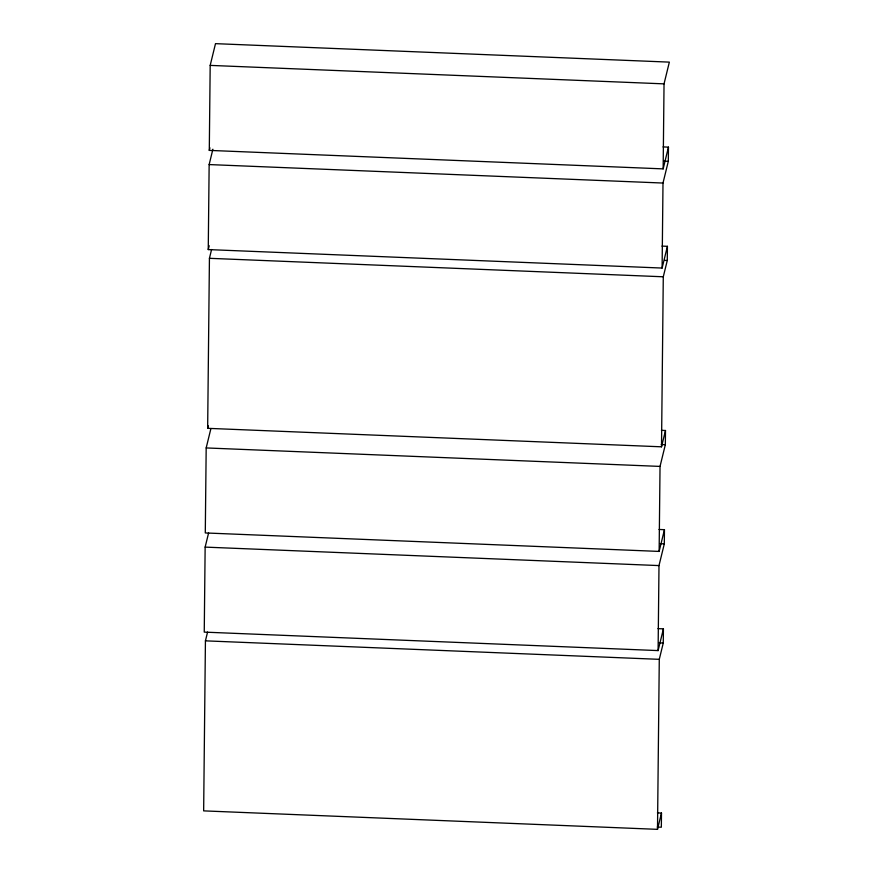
<?xml version="1.0" encoding="UTF-8"?>
<svg xmlns="http://www.w3.org/2000/svg" width="873" height="873" viewBox="0 0 873 873"><rect width="100%" height="100%" fill="white"/><g stroke="black" fill="none" stroke-linecap="round" stroke-linejoin="round"><path stroke-width="1.31" d="M208.582 533.043L205.144 547.109L204.249 632.117L658.1 650.592L663.415 628.855L657.958 628.636M210.862 428.752L206.181 447.936L205.286 532.945L659.137 551.42L664.451 529.682L659.006 529.464M661.974 246.099L667.419 246.317L662.105 268.055L208.254 249.58L209.149 164.571L212.892 149.218M209.291 150.396L210.186 65.388L215.5 43.65L669.351 62.125L664.037 83.863L663.153 168.882L209.291 150.396L209.924 147.843M207.578 632.074L205.428 640.847L203.649 810.875L657.5 829.35L661.483 813.047L657.402 812.883M661.407 430.334L665.488 430.498L661.505 446.812L207.654 428.327L209.433 258.31L211.582 249.525M658.1 650.592L658.995 565.584L664.309 543.846L664.451 529.682M659.137 551.42L660.032 466.411L665.346 444.673L665.488 430.498M662.105 268.055L663 183.046L668.314 161.309L668.456 147.133L663.011 146.915M657.5 829.35L659.279 659.333L663.262 643.03L663.415 628.855M661.505 446.812L663.284 276.785L667.278 260.481L667.419 246.317M661.483 813.047L661.341 827.211L657.249 827.047M208.254 249.58L209.193 245.739M207.654 428.327L208.265 425.817M663.153 168.882L668.456 147.133M210.186 65.388L664.037 83.863M664.222 161.145L668.314 161.309M209.149 164.571L663 183.046M664.549 260.372L667.278 260.481M209.433 258.31L663.284 276.785M661.254 444.51L665.346 444.673M206.181 447.936L660.032 466.411M660.217 543.683L664.309 543.846M205.144 547.109L658.995 565.584M659.18 642.855L663.262 643.03M205.428 640.847L659.279 659.333"/></g></svg>
